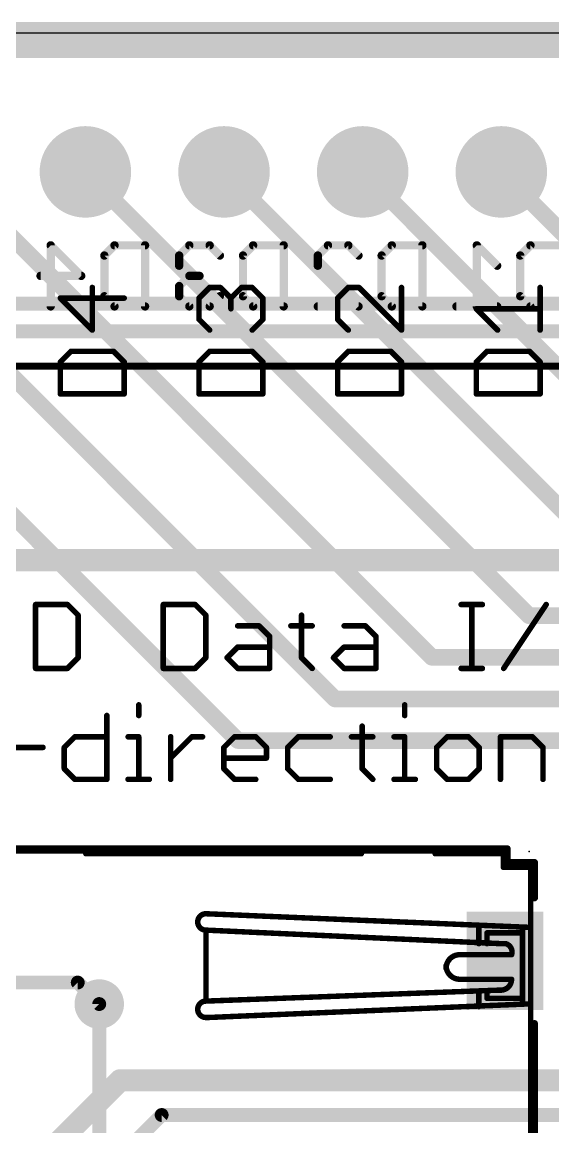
# Model space of a CAD drawing. Extents: x -31.2 to 31.2, y -41.1 to 40.8.
# Drawn here: x -17.67 to -7.94, y 20.61 to 40.84 of the extents above; entities that cross this region are included whole.
import ezdxf

# ---------------------------------------------------------------- set-up
doc = ezdxf.new("R2010")
doc.units = 0
for name, color, linetype in [('1', 12, 'CONTINUOUS'), ('16', 132, 'CONTINUOUS'), ('17', 110, 'CONTINUOUS'), ('18', 110, 'CONTINUOUS'), ('20', 53, 'CONTINUOUS'), ('21', 40, 'CONTINUOUS'), ('22', 6, 'CONTINUOUS'), ('23', 40, 'CONTINUOUS'), ('51', 253, 'CONTINUOUS')]:
    doc.layers.add(name, color=color, linetype=linetype)

# ---------------------------------------------------------------- blocks, each defined once
blk = doc.blocks.new('RECT')
blk.add_solid([(-0.5, -0.5), (0.5, -0.5), (-0.5, 0.5), (0.5, 0.5)])
blk = doc.blocks.new('ROUNDP')
at = {"const_width": 0.5}
blk.add_lwpolyline([(0, -0.25, 1), (0, 0.25, 1), (0, -0.25)], format="xyb", dxfattribs=at)
blk = doc.blocks.new('ROUNDV')
at = {"const_width": 0.5}
blk.add_lwpolyline([(0, -0.25, 1), (0, 0.25, 1), (0, -0.25)], format="xyb", dxfattribs=at)

msp = doc.modelspace()

# ---------------------------------------------------------------- linework, layer by layer
at = {"layer": '1'}
for points, const_width in [([(25.4, 40.64), (-25.4, 40.64)], 0.4064), ([(-24.13, 38.1), (-13.716, 27.686)], 0.3048), ([(-21.59, 38.1), (-11.938, 28.448)], 0.3048), ([(-19.05, 38.1), (-10.16, 29.21)], 0.3048), ([(-16.51, 38.1), (-8.382, 29.972)], 0.3048), ([(-13.97, 38.1), (-6.604, 30.734)], 0.3048), ([(-11.43, 38.1), (-4.826, 31.496)], 0.3048), ([(-8.89, 38.1), (-3.048, 32.258)], 0.3048), ([(-8.382, 29.972), (-2.032, 29.972)], 0.3048), ([(-10.16, 29.21), (-3.81, 29.21)], 0.3048), ([(-11.938, 28.448), (-5.588, 28.448)], 0.3048), ([(-13.716, 27.686), (-6.604, 27.686)], 0.3048), ([(-16.65, 23.254), (-19.022, 23.254)], 0.254), ([(-16.256, 22.86), (-16.65, 23.254)], 0.254), ([(-15.875, 21.463), (-17.384, 19.954)], 0.4064), ([(6.604, 21.463), (-15.875, 21.463)], 0.4064), ([(-17.087, 18.854), (-15.113, 20.828)], 0.254), ([(-15.113, 20.828), (6.223, 20.828)], 0.254)]:
    msp.add_lwpolyline(points, dxfattribs=dict(at, const_width=const_width))
for points, const_width in [([(-16.4561, 38.1539, 1), (-16.5639, 38.0461)], 0.1524), ([(-13.9161, 38.1539, 1), (-14.0239, 38.0461)], 0.1524), ([(-11.3761, 38.1539, 1), (-11.4839, 38.0461)], 0.1524), ([(-8.8361, 38.1539, 1), (-8.9439, 38.0461)], 0.1524), ([(-8.382, 30.0482, 1), (-8.382, 29.8958)], 0.1524), ([(-8.4359, 29.9181, 1), (-8.3281, 30.0259)], 0.1524), ([(-10.16, 29.2862, 1), (-10.16, 29.1338)], 0.1524), ([(-10.2139, 29.1561, 1), (-10.1061, 29.2639)], 0.1524), ([(-11.938, 28.5242, 1), (-11.938, 28.3718)], 0.1524), ([(-11.9919, 28.3941, 1), (-11.8841, 28.5019)], 0.1524), ([(-13.716, 27.7622, 1), (-13.716, 27.6098)], 0.1524), ([(-13.7699, 27.6321, 1), (-13.6621, 27.7399)], 0.1524), ([(-16.6051, 23.2989, 1), (-16.6949, 23.2091)], 0.127), ([(-16.65, 23.1905, 1), (-16.65, 23.3175)], 0.127), ([(-16.3009, 22.8151, 1), (-16.2111, 22.9049)], 0.127), ([(-15.875, 21.5646, 1), (-15.875, 21.3614)], 0.2032), ([(-15.8032, 21.3912, 1), (-15.9468, 21.5348)], 0.2032), ([(-15.113, 20.8915, 1), (-15.113, 20.7645)], 0.127), ([(-15.0681, 20.7831, 1), (-15.1579, 20.8729)], 0.127)]:
    msp.add_lwpolyline(points, format="xyb", dxfattribs=dict(at, const_width=const_width))
at = {"layer": '16'}
for points, const_width in [([(25.4, 40.386), (-25.4, 40.386)], 0.4064), ([(-3.683, 35.687), (-19.177, 35.687)], 0.254), ([(-0.381, 35.179), (-18.923, 35.179)], 0.254), ([(-16.256, 10.16), (-16.256, 22.86)], 0.254)]:
    msp.add_lwpolyline(points, dxfattribs=dict(at, const_width=const_width))
at = {"layer": '16', "const_width": 0.127}
msp.add_lwpolyline([(-16.1925, 22.86, 1), (-16.3195, 22.86)], format="xyb", dxfattribs=at)
at = {"layer": '20'}
msp.add_line((28.702, 40.64), (-28.702, 40.64), dxfattribs=at)
at = {"layer": '21'}
for points, const_width in [([(-16.3835, 35.2034), (-16.3835, 35.983)], 0.1016), ([(-14.4282, 35.7881), (-14.2333, 35.983)], 0.1016), ([(-14.2333, 35.983), (-14.0384, 35.983)], 0.1016), ([(-14.0384, 35.983), (-13.8435, 35.7881)], 0.1016), ([(-13.8435, 35.7881), (-13.6486, 35.983)], 0.1016), ([(-13.6486, 35.983), (-13.4537, 35.983)], 0.1016), ([(-13.4537, 35.983), (-13.2588, 35.7881)], 0.1016), ([(-11.6933, 35.983), (-11.8882, 35.7881)], 0.1016), ([(-11.4984, 35.983), (-11.6933, 35.983)], 0.1016), ([(-10.7188, 35.2034), (-11.4984, 35.983)], 0.1016), ([(-10.7188, 35.983), (-10.7188, 35.2034)], 0.1016), ([(-8.1788, 35.2034), (-8.1788, 35.983)], 0.1016), ([(-15.7988, 35.7881), (-16.9682, 35.7881)], 0.1016), ([(-16.9682, 35.7881), (-16.3835, 35.2034)], 0.1016), ([(-14.4282, 35.3983), (-14.4282, 35.7881)], 0.1016), ([(-13.8435, 35.7881), (-13.8435, 35.5932)], 0.1016), ([(-13.2588, 35.7881), (-13.2588, 35.3983)], 0.1016), ([(-11.8882, 35.7881), (-11.8882, 35.3983)], 0.1016), ([(-8.9584, 35.2034), (-9.3482, 35.5932)], 0.1016), ([(-9.3482, 35.5932), (-8.1788, 35.5932)], 0.1016), ([(-14.2333, 35.2034), (-14.4282, 35.3983)], 0.1016), ([(-13.2588, 35.3983), (-13.4537, 35.2034)], 0.1016), ([(-11.8882, 35.3983), (-11.6933, 35.2034)], 0.1016), ([(-16.7733, 34.8136), (-16.9682, 34.6187)], 0.1016), ([(-15.9937, 34.8136), (-16.7733, 34.8136)], 0.1016), ([(-15.7988, 34.6187), (-15.9937, 34.8136)], 0.1016), ([(-14.2333, 34.8136), (-14.4282, 34.6187)], 0.1016), ([(-13.4537, 34.8136), (-14.2333, 34.8136)], 0.1016), ([(-13.2588, 34.6187), (-13.4537, 34.8136)], 0.1016), ([(-11.6933, 34.8136), (-11.8882, 34.6187)], 0.1016), ([(-10.9137, 34.8136), (-11.6933, 34.8136)], 0.1016), ([(-10.7188, 34.6187), (-10.9137, 34.8136)], 0.1016), ([(-9.1533, 34.8136), (-9.3482, 34.6187)], 0.1016), ([(-8.3737, 34.8136), (-9.1533, 34.8136)], 0.1016), ([(-8.1788, 34.6187), (-8.3737, 34.8136)], 0.1016), ([(-16.9682, 34.6187), (-16.9682, 34.034)], 0.1016), ([(-15.7988, 34.034), (-15.7988, 34.6187)], 0.1016), ([(-14.4282, 34.6187), (-14.4282, 34.034)], 0.1016), ([(-13.2588, 34.034), (-13.2588, 34.6187)], 0.1016), ([(-11.8882, 34.6187), (-11.8882, 34.034)], 0.1016), ([(-10.7188, 34.034), (-10.7188, 34.6187)], 0.1016), ([(-9.3482, 34.6187), (-9.3482, 34.034)], 0.1016), ([(-8.1788, 34.034), (-8.1788, 34.6187)], 0.1016), ([(-16.9682, 34.034), (-15.7988, 34.034)], 0.1016), ([(-14.4282, 34.034), (-13.2588, 34.034)], 0.1016), ([(-11.8882, 34.034), (-10.7188, 34.034)], 0.1016), ([(-9.3482, 34.034), (-8.1788, 34.034)], 0.1016), ([(-24.13, 30.988), (-6.096, 30.988)], 0.4064), ([(-17.4224, 30.1762), (-17.4224, 29.0068)], 0.1016), ([(-16.8377, 30.1762), (-17.4224, 30.1762)], 0.1016), ([(-16.6428, 29.9813), (-16.8377, 30.1762)], 0.1016), ([(-15.0836, 30.1762), (-15.0836, 29.0068)], 0.1016), ([(-14.4989, 30.1762), (-15.0836, 30.1762)], 0.1016), ([(-14.304, 29.9813), (-14.4989, 30.1762)], 0.1016), ([(-9.6264, 30.1762), (-9.2366, 30.1762)], 0.1016), ([(-9.4315, 29.0068), (-9.4315, 30.1762)], 0.1016), ([(-8.8468, 29.0068), (-8.0672, 30.1762)], 0.1016), ([(-16.6428, 29.2017), (-16.6428, 29.9813)], 0.1016), ([(-14.304, 29.2017), (-14.304, 29.9813)], 0.1016), ([(-12.5499, 29.9813), (-12.5499, 29.2017)], 0.1016), ([(-13.7193, 29.7864), (-13.3295, 29.7864)], 0.1016), ([(-13.3295, 29.7864), (-13.1346, 29.5915)], 0.1016), ([(-12.7448, 29.7864), (-12.355, 29.7864)], 0.1016), ([(-11.7703, 29.7864), (-11.3805, 29.7864)], 0.1016), ([(-11.3805, 29.7864), (-11.1856, 29.5915)], 0.1016), ([(-13.1346, 29.5915), (-13.1346, 29.0068)], 0.1016), ([(-11.1856, 29.5915), (-11.1856, 29.0068)], 0.1016), ([(-13.9142, 29.2017), (-13.7193, 29.3966)], 0.1016), ([(-13.7193, 29.3966), (-13.1346, 29.3966)], 0.1016), ([(-11.9652, 29.2017), (-11.7703, 29.3966)], 0.1016), ([(-11.7703, 29.3966), (-11.1856, 29.3966)], 0.1016), ([(-16.8377, 29.0068), (-16.6428, 29.2017)], 0.1016), ([(-14.4989, 29.0068), (-14.304, 29.2017)], 0.1016), ([(-13.7193, 29.0068), (-13.9142, 29.2017)], 0.1016), ([(-12.5499, 29.2017), (-12.355, 29.0068)], 0.1016), ([(-11.7703, 29.0068), (-11.9652, 29.2017)], 0.1016), ([(-17.4224, 29.0068), (-16.8377, 29.0068)], 0.1016), ([(-15.0836, 29.0068), (-14.4989, 29.0068)], 0.1016), ([(-13.1346, 29.0068), (-13.7193, 29.0068)], 0.1016), ([(-11.1856, 29.0068), (-11.7703, 29.0068)], 0.1016), ([(-9.6264, 29.0068), (-9.2366, 29.0068)], 0.1016), ([(-15.5325, 28.3391), (-15.5325, 28.1442)], 0.1016), ([(-10.66, 28.3391), (-10.66, 28.1442)], 0.1016), ([(-16.1172, 28.1442), (-16.1172, 26.9748)], 0.1016), ([(-11.4396, 27.9493), (-11.4396, 27.1697)], 0.1016), ([(-16.8968, 27.5595), (-16.7019, 27.7544)], 0.1016), ([(-16.7019, 27.7544), (-16.1172, 27.7544)], 0.1016), ([(-15.7274, 27.7544), (-15.5325, 27.7544)], 0.1016), ([(-15.5325, 27.7544), (-15.5325, 26.9748)], 0.1016), ([(-14.9478, 26.9748), (-14.9478, 27.7544)], 0.1016), ([(-14.9478, 27.3646), (-14.558, 27.7544)], 0.1016), ([(-14.558, 27.7544), (-14.3631, 27.7544)], 0.1016), ([(-13.9733, 27.5595), (-13.7784, 27.7544)], 0.1016), ([(-13.7784, 27.7544), (-13.3886, 27.7544)], 0.1016), ([(-13.3886, 27.7544), (-13.1937, 27.5595)], 0.1016), ([(-12.609, 27.7544), (-12.8039, 27.5595)], 0.1016), ([(-12.0243, 27.7544), (-12.609, 27.7544)], 0.1016), ([(-11.6345, 27.7544), (-11.2447, 27.7544)], 0.1016), ([(-10.8549, 27.7544), (-10.66, 27.7544)], 0.1016), ([(-10.66, 27.7544), (-10.66, 26.9748)], 0.1016), ([(-9.8804, 27.7544), (-10.0753, 27.5595)], 0.1016), ([(-9.4906, 27.7544), (-9.8804, 27.7544)], 0.1016), ([(-9.2957, 27.5595), (-9.4906, 27.7544)], 0.1016), ([(-8.9059, 26.9748), (-8.9059, 27.7544)], 0.1016), ([(-8.9059, 27.7544), (-8.3212, 27.7544)], 0.1016), ([(-8.3212, 27.7544), (-8.1263, 27.5595)], 0.1016), ([(-18.0662, 27.5595), (-17.2866, 27.5595)], 0.1016), ([(-16.8968, 27.1697), (-16.8968, 27.5595)], 0.1016), ([(-13.9733, 27.1697), (-13.9733, 27.5595)], 0.1016), ([(-13.1937, 27.5595), (-13.1937, 27.3646)], 0.1016), ([(-12.8039, 27.5595), (-12.8039, 27.1697)], 0.1016), ([(-10.0753, 27.5595), (-10.0753, 27.1697)], 0.1016), ([(-9.2957, 27.1697), (-9.2957, 27.5595)], 0.1016), ([(-8.1263, 27.5595), (-8.1263, 26.9748)], 0.1016), ([(-13.1937, 27.3646), (-13.9733, 27.3646)], 0.1016), ([(-16.7019, 26.9748), (-16.8968, 27.1697)], 0.1016), ([(-13.7784, 26.9748), (-13.9733, 27.1697)], 0.1016), ([(-12.8039, 27.1697), (-12.609, 26.9748)], 0.1016), ([(-11.4396, 27.1697), (-11.2447, 26.9748)], 0.1016), ([(-10.0753, 27.1697), (-9.8804, 26.9748)], 0.1016), ([(-9.4906, 26.9748), (-9.2957, 27.1697)], 0.1016), ([(-16.1172, 26.9748), (-16.7019, 26.9748)], 0.1016), ([(-15.7274, 26.9748), (-15.3376, 26.9748)], 0.1016), ([(-13.3886, 26.9748), (-13.7784, 26.9748)], 0.1016), ([(-12.609, 26.9748), (-12.0243, 26.9748)], 0.1016), ([(-10.8549, 26.9748), (-10.4651, 26.9748)], 0.1016), ([(-9.8804, 26.9748), (-9.4906, 26.9748)], 0.1016), ([(-8.782, 25.704), (-20.732, 25.704)], 0.127), ([(-8.782, 25.454), (-8.782, 25.704)], 0.127), ([(-8.282, 25.454), (-8.782, 25.454)], 0.127), ([(-8.282, 24.804), (-8.282, 25.454)], 0.127), ([(-8.282, 22.504), (-8.282, 18.804)], 0.127)]:
    msp.add_lwpolyline(points, dxfattribs=dict(at, const_width=const_width))
for points, const_width in [([(-16.3581, 35.983, 1), (-16.4089, 35.983)], 0.0508), ([(-14.2333, 36.0084, 1), (-14.2333, 35.9576)], 0.0508), ([(-14.2153, 35.965, 1), (-14.2513, 36.001)], 0.0508), ([(-14.0204, 36.001, 1), (-14.0564, 35.965)], 0.0508), ([(-14.0384, 35.9576, 1), (-14.0384, 36.0084)], 0.0508), ([(-13.6486, 36.0084, 1), (-13.6486, 35.9576)], 0.0508), ([(-13.6306, 35.965, 1), (-13.6666, 36.001)], 0.0508), ([(-13.4357, 36.001, 1), (-13.4717, 35.965)], 0.0508), ([(-13.4537, 35.9576, 1), (-13.4537, 36.0084)], 0.0508), ([(-11.6933, 36.0084, 1), (-11.6933, 35.9576)], 0.0508), ([(-11.6753, 35.965, 1), (-11.7113, 36.001)], 0.0508), ([(-11.4804, 36.001, 1), (-11.5164, 35.965)], 0.0508), ([(-11.4984, 35.9576, 1), (-11.4984, 36.0084)], 0.0508), ([(-10.6934, 35.983, 1), (-10.7442, 35.983)], 0.0508), ([(-8.1534, 35.983, 1), (-8.2042, 35.983)], 0.0508), ([(-16.9502, 35.8061, 1), (-16.9862, 35.7701)], 0.0508), ([(-16.9682, 35.8135, 1), (-16.9682, 35.7627)], 0.0508), ([(-15.7988, 35.7627, 1), (-15.7988, 35.8135)], 0.0508), ([(-14.4462, 35.8061, 1), (-14.4102, 35.7701)], 0.0508), ([(-14.4028, 35.7881, 1), (-14.4536, 35.7881)], 0.0508), ([(-13.8615, 35.8061, 1), (-13.8255, 35.7701)], 0.0508), ([(-13.8181, 35.7881, 1), (-13.8689, 35.7881)], 0.0508), ([(-13.8615, 35.7701, 1), (-13.8255, 35.8061)], 0.0508), ([(-13.2334, 35.7881, 1), (-13.2842, 35.7881)], 0.0508), ([(-13.2768, 35.7701, 1), (-13.2408, 35.8061)], 0.0508), ([(-11.9062, 35.8061, 1), (-11.8702, 35.7701)], 0.0508), ([(-11.8628, 35.7881, 1), (-11.9136, 35.7881)], 0.0508), ([(-13.8689, 35.5932, 1), (-13.8181, 35.5932)], 0.0508), ([(-9.3302, 35.6112, 1), (-9.3662, 35.5752)], 0.0508), ([(-9.3482, 35.6186, 1), (-9.3482, 35.5678)], 0.0508), ([(-8.1788, 35.5678, 1), (-8.1788, 35.6186)], 0.0508), ([(-14.4102, 35.4163, 1), (-14.4462, 35.3803)], 0.0508), ([(-14.4536, 35.3983, 1), (-14.4028, 35.3983)], 0.0508), ([(-13.2842, 35.3983, 1), (-13.2334, 35.3983)], 0.0508), ([(-13.2408, 35.3803, 1), (-13.2768, 35.4163)], 0.0508), ([(-11.8702, 35.4163, 1), (-11.9062, 35.3803)], 0.0508), ([(-11.9136, 35.3983, 1), (-11.8628, 35.3983)], 0.0508), ([(-16.4089, 35.2034, 1), (-16.3581, 35.2034)], 0.0508), ([(-16.4015, 35.1854, 1), (-16.3655, 35.2214)], 0.0508), ([(-14.2513, 35.1854, 1), (-14.2153, 35.2214)], 0.0508), ([(-13.4717, 35.2214, 1), (-13.4357, 35.1854)], 0.0508), ([(-11.7113, 35.1854, 1), (-11.6753, 35.2214)], 0.0508), ([(-10.7442, 35.2034, 1), (-10.6934, 35.2034)], 0.0508), ([(-10.7368, 35.1854, 1), (-10.7008, 35.2214)], 0.0508), ([(-8.9764, 35.1854, 1), (-8.9404, 35.2214)], 0.0508), ([(-8.2042, 35.2034, 1), (-8.1534, 35.2034)], 0.0508), ([(-16.7733, 34.839, 1), (-16.7733, 34.7882)], 0.0508), ([(-16.7553, 34.7956, 1), (-16.7913, 34.8316)], 0.0508), ([(-15.9757, 34.8316, 1), (-16.0117, 34.7956)], 0.0508), ([(-15.9937, 34.7882, 1), (-15.9937, 34.839)], 0.0508), ([(-14.2333, 34.839, 1), (-14.2333, 34.7882)], 0.0508), ([(-14.2153, 34.7956, 1), (-14.2513, 34.8316)], 0.0508), ([(-13.4357, 34.8316, 1), (-13.4717, 34.7956)], 0.0508), ([(-13.4537, 34.7882, 1), (-13.4537, 34.839)], 0.0508), ([(-11.6933, 34.839, 1), (-11.6933, 34.7882)], 0.0508), ([(-11.6753, 34.7956, 1), (-11.7113, 34.8316)], 0.0508), ([(-10.8957, 34.8316, 1), (-10.9317, 34.7956)], 0.0508), ([(-10.9137, 34.7882, 1), (-10.9137, 34.839)], 0.0508), ([(-9.1533, 34.839, 1), (-9.1533, 34.7882)], 0.0508), ([(-9.1353, 34.7956, 1), (-9.1713, 34.8316)], 0.0508), ([(-8.3557, 34.8316, 1), (-8.3917, 34.7956)], 0.0508), ([(-8.3737, 34.7882, 1), (-8.3737, 34.839)], 0.0508), ([(-16.9862, 34.6367, 1), (-16.9502, 34.6007)], 0.0508), ([(-16.9428, 34.6187, 1), (-16.9936, 34.6187)], 0.0508), ([(-15.7734, 34.6187, 1), (-15.8242, 34.6187)], 0.0508), ([(-15.8168, 34.6007, 1), (-15.7808, 34.6367)], 0.0508), ([(-14.4462, 34.6367, 1), (-14.4102, 34.6007)], 0.0508), ([(-14.4028, 34.6187, 1), (-14.4536, 34.6187)], 0.0508), ([(-13.2334, 34.6187, 1), (-13.2842, 34.6187)], 0.0508), ([(-13.2768, 34.6007, 1), (-13.2408, 34.6367)], 0.0508), ([(-11.9062, 34.6367, 1), (-11.8702, 34.6007)], 0.0508), ([(-11.8628, 34.6187, 1), (-11.9136, 34.6187)], 0.0508), ([(-10.6934, 34.6187, 1), (-10.7442, 34.6187)], 0.0508), ([(-10.7368, 34.6007, 1), (-10.7008, 34.6367)], 0.0508), ([(-9.3662, 34.6367, 1), (-9.3302, 34.6007)], 0.0508), ([(-9.3228, 34.6187, 1), (-9.3736, 34.6187)], 0.0508), ([(-8.1534, 34.6187, 1), (-8.2042, 34.6187)], 0.0508), ([(-8.1968, 34.6007, 1), (-8.1608, 34.6367)], 0.0508), ([(-16.9682, 34.0594, 1), (-16.9682, 34.0086)], 0.0508), ([(-16.9936, 34.034, 1), (-16.9428, 34.034)], 0.0508), ([(-15.8242, 34.034, 1), (-15.7734, 34.034)], 0.0508), ([(-15.7988, 34.0086, 1), (-15.7988, 34.0594)], 0.0508), ([(-14.4282, 34.0594, 1), (-14.4282, 34.0086)], 0.0508), ([(-14.4536, 34.034, 1), (-14.4028, 34.034)], 0.0508), ([(-13.2842, 34.034, 1), (-13.2334, 34.034)], 0.0508), ([(-13.2588, 34.0086, 1), (-13.2588, 34.0594)], 0.0508), ([(-11.8882, 34.0594, 1), (-11.8882, 34.0086)], 0.0508), ([(-11.9136, 34.034, 1), (-11.8628, 34.034)], 0.0508), ([(-10.7442, 34.034, 1), (-10.6934, 34.034)], 0.0508), ([(-10.7188, 34.0086, 1), (-10.7188, 34.0594)], 0.0508), ([(-9.3482, 34.0594, 1), (-9.3482, 34.0086)], 0.0508), ([(-9.3736, 34.034, 1), (-9.3228, 34.034)], 0.0508), ([(-8.2042, 34.034, 1), (-8.1534, 34.034)], 0.0508), ([(-8.1788, 34.0086, 1), (-8.1788, 34.0594)], 0.0508), ([(-17.397, 30.1762, 1), (-17.4478, 30.1762)], 0.0508), ([(-17.4224, 30.2016, 1), (-17.4224, 30.1508)], 0.0508), ([(-16.8197, 30.1942, 1), (-16.8557, 30.1582)], 0.0508), ([(-16.8377, 30.1508, 1), (-16.8377, 30.2016)], 0.0508), ([(-15.0582, 30.1762, 1), (-15.109, 30.1762)], 0.0508), ([(-15.0836, 30.2016, 1), (-15.0836, 30.1508)], 0.0508), ([(-14.481, 30.1942, 1), (-14.5169, 30.1582)], 0.0508), ([(-14.4989, 30.1508, 1), (-14.4989, 30.2016)], 0.0508), ([(-9.6264, 30.2016, 1), (-9.6264, 30.1508)], 0.0508), ([(-9.4061, 30.1762, 1), (-9.4569, 30.1762)], 0.0508), ([(-9.2366, 30.1508, 1), (-9.2366, 30.2016)], 0.0508), ([(-8.0461, 30.1621, 1), (-8.0884, 30.1903)], 0.0508), ([(-16.6174, 29.9813, 1), (-16.6682, 29.9813)], 0.0508), ([(-16.6608, 29.9633, 1), (-16.6248, 29.9993)], 0.0508), ([(-14.2786, 29.9813, 1), (-14.3294, 29.9813)], 0.0508), ([(-14.322, 29.9633, 1), (-14.2861, 29.9993)], 0.0508), ([(-12.5245, 29.9813, 1), (-12.5753, 29.9813)], 0.0508), ([(-13.7193, 29.8118, 1), (-13.7193, 29.761)], 0.0508), ([(-13.3116, 29.8044, 1), (-13.3475, 29.7684)], 0.0508), ([(-13.3295, 29.761, 1), (-13.3295, 29.8118)], 0.0508), ([(-12.7448, 29.8118, 1), (-12.7448, 29.761)], 0.0508), ([(-12.355, 29.761, 1), (-12.355, 29.8118)], 0.0508), ([(-11.7703, 29.8118, 1), (-11.7703, 29.761)], 0.0508), ([(-11.3626, 29.8044, 1), (-11.3985, 29.7684)], 0.0508), ([(-11.3805, 29.761, 1), (-11.3805, 29.8118)], 0.0508), ([(-13.1092, 29.5915, 1), (-13.16, 29.5915)], 0.0508), ([(-13.1526, 29.5735, 1), (-13.1167, 29.6095)], 0.0508), ([(-11.1602, 29.5915, 1), (-11.211, 29.5915)], 0.0508), ([(-11.2036, 29.5735, 1), (-11.1677, 29.6095)], 0.0508), ([(-13.7193, 29.422, 1), (-13.7193, 29.3712)], 0.0508), ([(-13.7014, 29.3786, 1), (-13.7373, 29.4146)], 0.0508), ([(-13.1346, 29.3712, 1), (-13.1346, 29.422)], 0.0508), ([(-11.7703, 29.422, 1), (-11.7703, 29.3712)], 0.0508), ([(-11.7524, 29.3786, 1), (-11.7883, 29.4146)], 0.0508), ([(-11.1856, 29.3712, 1), (-11.1856, 29.422)], 0.0508), ([(-16.6682, 29.2017, 1), (-16.6174, 29.2017)], 0.0508), ([(-16.6248, 29.1837, 1), (-16.6608, 29.2197)], 0.0508), ([(-14.3294, 29.2017, 1), (-14.2786, 29.2017)], 0.0508), ([(-14.2861, 29.1837, 1), (-14.322, 29.2197)], 0.0508), ([(-13.8963, 29.2197, 1), (-13.9322, 29.1837)], 0.0508), ([(-13.9322, 29.2197, 1), (-13.8963, 29.1837)], 0.0508), ([(-12.532, 29.2197, 1), (-12.5679, 29.1837)], 0.0508), ([(-12.5753, 29.2017, 1), (-12.5245, 29.2017)], 0.0508), ([(-11.9473, 29.2197, 1), (-11.9832, 29.1837)], 0.0508), ([(-11.9832, 29.2197, 1), (-11.9473, 29.1837)], 0.0508), ([(-17.4224, 29.0322, 1), (-17.4224, 28.9814)], 0.0508), ([(-17.4478, 29.0068, 1), (-17.397, 29.0068)], 0.0508), ([(-16.8557, 29.0248, 1), (-16.8197, 28.9888)], 0.0508), ([(-16.8377, 28.9814, 1), (-16.8377, 29.0322)], 0.0508), ([(-15.0836, 29.0322, 1), (-15.0836, 28.9814)], 0.0508), ([(-15.109, 29.0068, 1), (-15.0582, 29.0068)], 0.0508), ([(-14.5169, 29.0248, 1), (-14.481, 28.9888)], 0.0508), ([(-14.4989, 28.9814, 1), (-14.4989, 29.0322)], 0.0508), ([(-13.7193, 29.0322, 1), (-13.7193, 28.9814)], 0.0508), ([(-13.7373, 28.9888, 1), (-13.7014, 29.0248)], 0.0508), ([(-13.16, 29.0068, 1), (-13.1092, 29.0068)], 0.0508), ([(-13.1346, 28.9814, 1), (-13.1346, 29.0322)], 0.0508), ([(-12.373, 28.9888, 1), (-12.3371, 29.0248)], 0.0508), ([(-11.7703, 29.0322, 1), (-11.7703, 28.9814)], 0.0508), ([(-11.7883, 28.9888, 1), (-11.7524, 29.0248)], 0.0508), ([(-11.211, 29.0068, 1), (-11.1602, 29.0068)], 0.0508), ([(-11.1856, 28.9814, 1), (-11.1856, 29.0322)], 0.0508), ([(-9.6264, 29.0322, 1), (-9.6264, 28.9814)], 0.0508), ([(-9.4569, 29.0068, 1), (-9.4061, 29.0068)], 0.0508), ([(-9.2366, 28.9814, 1), (-9.2366, 29.0322)], 0.0508), ([(-8.868, 29.0209, 1), (-8.8257, 28.9927)], 0.0508), ([(-15.5071, 28.3391, 1), (-15.5579, 28.3391)], 0.0508), ([(-10.6346, 28.3391, 1), (-10.6854, 28.3391)], 0.0508), ([(-16.0918, 28.1442, 1), (-16.1426, 28.1442)], 0.0508), ([(-15.5579, 28.1442, 1), (-15.5071, 28.1442)], 0.0508), ([(-10.6854, 28.1442, 1), (-10.6346, 28.1442)], 0.0508), ([(-11.4142, 27.9493, 1), (-11.465, 27.9493)], 0.0508), ([(-16.7019, 27.7798, 1), (-16.7019, 27.729)], 0.0508), ([(-16.684, 27.7364, 1), (-16.7199, 27.7724)], 0.0508), ([(-16.1172, 27.729, 1), (-16.1172, 27.7798)], 0.0508), ([(-15.7274, 27.7798, 1), (-15.7274, 27.729)], 0.0508), ([(-15.5071, 27.7544, 1), (-15.5579, 27.7544)], 0.0508), ([(-15.5325, 27.729, 1), (-15.5325, 27.7798)], 0.0508), ([(-14.9224, 27.7544, 1), (-14.9732, 27.7544)], 0.0508), ([(-14.558, 27.7798, 1), (-14.558, 27.729)], 0.0508), ([(-14.5401, 27.7364, 1), (-14.576, 27.7724)], 0.0508), ([(-14.3631, 27.729, 1), (-14.3631, 27.7798)], 0.0508), ([(-13.7784, 27.7798, 1), (-13.7784, 27.729)], 0.0508), ([(-13.7605, 27.7364, 1), (-13.7964, 27.7724)], 0.0508), ([(-13.3707, 27.7724, 1), (-13.4066, 27.7364)], 0.0508), ([(-13.3886, 27.729, 1), (-13.3886, 27.7798)], 0.0508), ([(-12.609, 27.7798, 1), (-12.609, 27.729)], 0.0508), ([(-12.5911, 27.7364, 1), (-12.627, 27.7724)], 0.0508), ([(-12.0243, 27.729, 1), (-12.0243, 27.7798)], 0.0508), ([(-11.6345, 27.7798, 1), (-11.6345, 27.729)], 0.0508), ([(-11.2447, 27.729, 1), (-11.2447, 27.7798)], 0.0508), ([(-10.8549, 27.7798, 1), (-10.8549, 27.729)], 0.0508), ([(-10.6346, 27.7544, 1), (-10.6854, 27.7544)], 0.0508), ([(-10.66, 27.729, 1), (-10.66, 27.7798)], 0.0508), ([(-9.8804, 27.7798, 1), (-9.8804, 27.729)], 0.0508), ([(-9.8625, 27.7364, 1), (-9.8984, 27.7724)], 0.0508), ([(-9.4727, 27.7724, 1), (-9.5086, 27.7364)], 0.0508), ([(-9.4906, 27.729, 1), (-9.4906, 27.7798)], 0.0508), ([(-8.8805, 27.7544, 1), (-8.9313, 27.7544)], 0.0508), ([(-8.9059, 27.7798, 1), (-8.9059, 27.729)], 0.0508), ([(-8.3033, 27.7724, 1), (-8.3392, 27.7364)], 0.0508), ([(-8.3212, 27.729, 1), (-8.3212, 27.7798)], 0.0508), ([(-17.2866, 27.5341, 1), (-17.2866, 27.5849)], 0.0508), ([(-16.9148, 27.5775, 1), (-16.8788, 27.5415)], 0.0508), ([(-16.8714, 27.5595, 1), (-16.9222, 27.5595)], 0.0508), ([(-13.9913, 27.5775, 1), (-13.9554, 27.5415)], 0.0508), ([(-13.9479, 27.5595, 1), (-13.9987, 27.5595)], 0.0508), ([(-13.1683, 27.5595, 1), (-13.2191, 27.5595)], 0.0508), ([(-13.2117, 27.5415, 1), (-13.1758, 27.5775)], 0.0508), ([(-12.8219, 27.5775, 1), (-12.786, 27.5415)], 0.0508), ([(-12.7785, 27.5595, 1), (-12.8293, 27.5595)], 0.0508), ([(-10.0933, 27.5775, 1), (-10.0574, 27.5415)], 0.0508), ([(-10.0499, 27.5595, 1), (-10.1007, 27.5595)], 0.0508), ([(-9.2703, 27.5595, 1), (-9.3211, 27.5595)], 0.0508), ([(-9.3137, 27.5415, 1), (-9.2778, 27.5775)], 0.0508), ([(-8.1009, 27.5595, 1), (-8.1517, 27.5595)], 0.0508), ([(-8.1443, 27.5415, 1), (-8.1084, 27.5775)], 0.0508), ([(-14.9658, 27.3826, 1), (-14.9299, 27.3466)], 0.0508), ([(-13.9733, 27.39, 1), (-13.9733, 27.3392)], 0.0508), ([(-13.2191, 27.3646, 1), (-13.1683, 27.3646)], 0.0508), ([(-13.1937, 27.3392, 1), (-13.1937, 27.39)], 0.0508), ([(-16.8788, 27.1877, 1), (-16.9148, 27.1517)], 0.0508), ([(-16.9222, 27.1697, 1), (-16.8714, 27.1697)], 0.0508), ([(-13.9554, 27.1877, 1), (-13.9913, 27.1517)], 0.0508), ([(-13.9987, 27.1697, 1), (-13.9479, 27.1697)], 0.0508), ([(-12.786, 27.1877, 1), (-12.8219, 27.1517)], 0.0508), ([(-12.8293, 27.1697, 1), (-12.7785, 27.1697)], 0.0508), ([(-11.4217, 27.1877, 1), (-11.4576, 27.1517)], 0.0508), ([(-11.465, 27.1697, 1), (-11.4142, 27.1697)], 0.0508), ([(-10.0574, 27.1877, 1), (-10.0933, 27.1517)], 0.0508), ([(-10.1007, 27.1697, 1), (-10.0499, 27.1697)], 0.0508), ([(-9.3211, 27.1697, 1), (-9.2703, 27.1697)], 0.0508), ([(-9.2778, 27.1517, 1), (-9.3137, 27.1877)], 0.0508), ([(-16.7019, 27.0002, 1), (-16.7019, 26.9494)], 0.0508), ([(-16.7199, 26.9568, 1), (-16.684, 26.9928)], 0.0508), ([(-16.1426, 26.9748, 1), (-16.0918, 26.9748)], 0.0508), ([(-16.1172, 26.9494, 1), (-16.1172, 27.0002)], 0.0508), ([(-15.7274, 27.0002, 1), (-15.7274, 26.9494)], 0.0508), ([(-15.5579, 26.9748, 1), (-15.5071, 26.9748)], 0.0508), ([(-15.3376, 26.9494, 1), (-15.3376, 27.0002)], 0.0508), ([(-14.9732, 26.9748, 1), (-14.9224, 26.9748)], 0.0508), ([(-13.7784, 27.0002, 1), (-13.7784, 26.9494)], 0.0508), ([(-13.7964, 26.9568, 1), (-13.7605, 26.9928)], 0.0508), ([(-13.3886, 26.9494, 1), (-13.3886, 27.0002)], 0.0508), ([(-12.609, 27.0002, 1), (-12.609, 26.9494)], 0.0508), ([(-12.627, 26.9568, 1), (-12.5911, 26.9928)], 0.0508), ([(-12.0243, 26.9494, 1), (-12.0243, 27.0002)], 0.0508), ([(-11.2627, 26.9568, 1), (-11.2268, 26.9928)], 0.0508), ([(-10.8549, 27.0002, 1), (-10.8549, 26.9494)], 0.0508), ([(-10.6854, 26.9748, 1), (-10.6346, 26.9748)], 0.0508), ([(-10.4651, 26.9494, 1), (-10.4651, 27.0002)], 0.0508), ([(-9.8804, 27.0002, 1), (-9.8804, 26.9494)], 0.0508), ([(-9.8984, 26.9568, 1), (-9.8625, 26.9928)], 0.0508), ([(-9.5086, 26.9928, 1), (-9.4727, 26.9568)], 0.0508), ([(-9.4906, 26.9494, 1), (-9.4906, 27.0002)], 0.0508), ([(-8.9313, 26.9748, 1), (-8.8805, 26.9748)], 0.0508), ([(-8.1517, 26.9748, 1), (-8.1009, 26.9748)], 0.0508), ([(-8.7502, 25.704, 1), (-8.8138, 25.704)], 0.0635), ([(-8.782, 25.6723, 1), (-8.782, 25.7357)], 0.0635), ([(-8.782, 25.4857, 1), (-8.782, 25.4223)], 0.0635), ([(-8.2502, 25.454, 1), (-8.3138, 25.454)], 0.0635), ([(-8.282, 25.4223, 1), (-8.282, 25.4857)], 0.0635), ([(-8.8138, 25.454, 1), (-8.7502, 25.454)], 0.0635), ([(-8.3138, 24.804, 1), (-8.2502, 24.804)], 0.0635), ([(-8.2502, 22.504, 1), (-8.3138, 22.504)], 0.0635)]:
    msp.add_lwpolyline(points, format="xyb", dxfattribs=dict(at, const_width=const_width))
at = {"layer": '22'}
for points, const_width in [([(-17.1455, 35.6362), (-17.1455, 36.7548)], 0.1524), ([(-17.1455, 36.7548), (-16.5862, 36.1955)], 0.1524), ([(-16.1625, 36.5683), (-15.9761, 36.7548)], 0.1524), ([(-15.9761, 36.7548), (-15.4168, 36.7548)], 0.1524), ([(-15.4168, 36.7548), (-15.4168, 35.6362)], 0.1524), ([(-14.6055, 36.7548), (-14.7919, 36.5683)], 0.1524), ([(-14.2326, 36.7548), (-14.6055, 36.7548)], 0.1524), ([(-14.0462, 36.5683), (-14.2326, 36.7548)], 0.1524), ([(-13.6225, 36.5683), (-13.4361, 36.7548)], 0.1524), ([(-13.4361, 36.7548), (-12.8768, 36.7548)], 0.1524), ([(-12.8768, 36.7548), (-12.8768, 35.6362)], 0.1524), ([(-12.2519, 36.5683), (-12.0655, 36.7548)], 0.1524), ([(-12.0655, 36.7548), (-11.6926, 36.7548)], 0.1524), ([(-11.6926, 36.7548), (-11.5062, 36.5683)], 0.1524), ([(-11.0825, 36.5683), (-10.8961, 36.7548)], 0.1524), ([(-10.8961, 36.7548), (-10.3368, 36.7548)], 0.1524), ([(-10.3368, 36.7548), (-10.3368, 35.6362)], 0.1524), ([(-8.9662, 36.3819), (-9.3391, 36.7548)], 0.1524), ([(-9.3391, 36.7548), (-9.3391, 35.6362)], 0.1524), ([(-8.5425, 36.5683), (-8.3561, 36.7548)], 0.1524), ([(-8.3561, 36.7548), (-7.7968, 36.7548)], 0.1524), ([(-16.1625, 35.8226), (-16.1625, 36.5683)], 0.1524), ([(-14.7919, 36.5683), (-14.7919, 36.3819)], 0.1524), ([(-13.6225, 35.8226), (-13.6225, 36.5683)], 0.1524), ([(-12.2519, 36.3819), (-12.2519, 36.5683)], 0.1524), ([(-11.0825, 35.8226), (-11.0825, 36.5683)], 0.1524), ([(-8.5425, 35.8226), (-8.5425, 36.5683)], 0.1524), ([(-14.7919, 36.3819), (-14.6055, 36.1955)], 0.1524), ([(-11.5062, 35.6362), (-12.2519, 36.3819)], 0.1524), ([(-16.5862, 36.1955), (-17.3319, 36.1955)], 0.1524), ([(-14.6055, 36.1955), (-14.7919, 36.0091)], 0.1524), ([(-14.6055, 36.1955), (-14.4191, 36.1955)], 0.1524), ([(-14.7919, 36.0091), (-14.7919, 35.8226)], 0.1524), ([(-15.9761, 35.6362), (-16.1625, 35.8226)], 0.1524), ([(-14.7919, 35.8226), (-14.6055, 35.6362)], 0.1524), ([(-14.2326, 35.6362), (-14.0462, 35.8226)], 0.1524), ([(-13.4361, 35.6362), (-13.6225, 35.8226)], 0.1524), ([(-10.8961, 35.6362), (-11.0825, 35.8226)], 0.1524), ([(-8.3561, 35.6362), (-8.5425, 35.8226)], 0.1524), ([(-15.4168, 35.6362), (-15.9761, 35.6362)], 0.1524), ([(-14.6055, 35.6362), (-14.2326, 35.6362)], 0.1524), ([(-12.8768, 35.6362), (-13.4361, 35.6362)], 0.1524), ([(-12.2519, 35.6362), (-11.5062, 35.6362)], 0.1524), ([(-10.3368, 35.6362), (-10.8961, 35.6362)], 0.1524), ([(-8.9662, 35.6362), (-9.7119, 35.6362)], 0.1524), ([(-7.7968, 35.6362), (-8.3561, 35.6362)], 0.1524), ([(25.1, 34.54), (-25.1, 34.54)], 0.127)]:
    msp.add_lwpolyline(points, dxfattribs=dict(at, const_width=const_width))
at = {"layer": '22', "const_width": 0.0762}
for points in [[(-17.1074, 36.7548, 1), (-17.1836, 36.7548)], [(-17.1185, 36.7817, 1), (-17.1724, 36.7278)], [(-15.9761, 36.7929, 1), (-15.9761, 36.7167)], [(-15.9491, 36.7278, 1), (-16.003, 36.7817)], [(-15.3787, 36.7548, 1), (-15.4549, 36.7548)], [(-15.4168, 36.7167, 1), (-15.4168, 36.7929)], [(-14.6055, 36.7929, 1), (-14.6055, 36.7167)], [(-14.5785, 36.7278, 1), (-14.6324, 36.7817)], [(-14.2057, 36.7817, 1), (-14.2596, 36.7278)], [(-14.2326, 36.7167, 1), (-14.2326, 36.7929)], [(-13.4361, 36.7929, 1), (-13.4361, 36.7167)], [(-13.4091, 36.7278, 1), (-13.463, 36.7817)], [(-12.8387, 36.7548, 1), (-12.9149, 36.7548)], [(-12.8768, 36.7167, 1), (-12.8768, 36.7929)], [(-12.0655, 36.7929, 1), (-12.0655, 36.7167)], [(-12.0385, 36.7278, 1), (-12.0924, 36.7817)], [(-11.6657, 36.7817, 1), (-11.7196, 36.7278)], [(-11.6926, 36.7167, 1), (-11.6926, 36.7929)], [(-10.8961, 36.7929, 1), (-10.8961, 36.7167)], [(-10.8691, 36.7278, 1), (-10.923, 36.7817)], [(-10.2987, 36.7548, 1), (-10.3749, 36.7548)], [(-10.3368, 36.7167, 1), (-10.3368, 36.7929)], [(-9.3121, 36.7817, 1), (-9.366, 36.7278)], [(-9.301, 36.7548, 1), (-9.3772, 36.7548)], [(-8.3561, 36.7929, 1), (-8.3561, 36.7167)], [(-8.3291, 36.7278, 1), (-8.383, 36.7817)], [(-16.1244, 36.5683, 1), (-16.2006, 36.5683)], [(-16.1894, 36.5953, 1), (-16.1356, 36.5414)], [(-14.7538, 36.5683, 1), (-14.83, 36.5683)], [(-14.8188, 36.5953, 1), (-14.765, 36.5414)], [(-14.0731, 36.5414, 1), (-14.0193, 36.5953)], [(-13.5844, 36.5683, 1), (-13.6606, 36.5683)], [(-13.6494, 36.5953, 1), (-13.5956, 36.5414)], [(-12.2138, 36.5683, 1), (-12.29, 36.5683)], [(-12.2788, 36.5953, 1), (-12.225, 36.5414)], [(-11.5331, 36.5414, 1), (-11.4793, 36.5953)], [(-11.0444, 36.5683, 1), (-11.1206, 36.5683)], [(-11.1094, 36.5953, 1), (-11.0556, 36.5414)], [(-8.5044, 36.5683, 1), (-8.5806, 36.5683)], [(-8.5694, 36.5953, 1), (-8.5156, 36.5414)], [(-14.83, 36.3819, 1), (-14.7538, 36.3819)], [(-14.765, 36.4088, 1), (-14.8188, 36.355)], [(-12.29, 36.3819, 1), (-12.2138, 36.3819)], [(-12.225, 36.4088, 1), (-12.2788, 36.355)], [(-8.9931, 36.355, 1), (-8.9393, 36.4088)], [(-17.3319, 36.2336, 1), (-17.3319, 36.1574)], [(-16.6131, 36.1685, 1), (-16.5593, 36.2224)], [(-16.5862, 36.1574, 1), (-16.5862, 36.2336)], [(-14.6055, 36.2336, 1), (-14.6055, 36.1574)], [(-14.5785, 36.1685, 1), (-14.6324, 36.2224)], [(-14.6324, 36.1685, 1), (-14.5785, 36.2224)], [(-14.4191, 36.1574, 1), (-14.4191, 36.2336)], [(-14.7538, 36.0091, 1), (-14.83, 36.0091)], [(-14.8188, 36.036, 1), (-14.765, 35.9821)], [(-16.1356, 35.8496, 1), (-16.1894, 35.7957)], [(-16.2006, 35.8226, 1), (-16.1244, 35.8226)], [(-14.765, 35.8496, 1), (-14.8188, 35.7957)], [(-14.83, 35.8226, 1), (-14.7538, 35.8226)], [(-14.0193, 35.7957, 1), (-14.0731, 35.8496)], [(-13.5956, 35.8496, 1), (-13.6494, 35.7957)], [(-13.6606, 35.8226, 1), (-13.5844, 35.8226)], [(-11.0556, 35.8496, 1), (-11.1094, 35.7957)], [(-11.1206, 35.8226, 1), (-11.0444, 35.8226)], [(-8.5156, 35.8496, 1), (-8.5694, 35.7957)], [(-8.5806, 35.8226, 1), (-8.5044, 35.8226)], [(-17.1836, 35.6362, 1), (-17.1074, 35.6362)], [(-15.9761, 35.6743, 1), (-15.9761, 35.5981)], [(-16.003, 35.6093, 1), (-15.9491, 35.6631)], [(-15.4549, 35.6362, 1), (-15.3787, 35.6362)], [(-15.4168, 35.5981, 1), (-15.4168, 35.6743)], [(-14.6055, 35.6743, 1), (-14.6055, 35.5981)], [(-14.6324, 35.6093, 1), (-14.5785, 35.6631)], [(-14.2596, 35.6631, 1), (-14.2057, 35.6093)], [(-14.2326, 35.5981, 1), (-14.2326, 35.6743)], [(-13.4361, 35.6743, 1), (-13.4361, 35.5981)], [(-13.463, 35.6093, 1), (-13.4091, 35.6631)], [(-12.9149, 35.6362, 1), (-12.8387, 35.6362)], [(-12.8768, 35.5981, 1), (-12.8768, 35.6743)], [(-12.2519, 35.6743, 1), (-12.2519, 35.5981)], [(-11.5331, 35.6093, 1), (-11.4793, 35.6631)], [(-11.5062, 35.5981, 1), (-11.5062, 35.6743)], [(-10.8961, 35.6743, 1), (-10.8961, 35.5981)], [(-10.923, 35.6093, 1), (-10.8691, 35.6631)], [(-10.3749, 35.6362, 1), (-10.2987, 35.6362)], [(-10.3368, 35.5981, 1), (-10.3368, 35.6743)], [(-9.7119, 35.6743, 1), (-9.7119, 35.5981)], [(-9.3772, 35.6362, 1), (-9.301, 35.6362)], [(-8.9662, 35.5981, 1), (-8.9662, 35.6743)], [(-8.3561, 35.6743, 1), (-8.3561, 35.5981)], [(-8.383, 35.6093, 1), (-8.3291, 35.6631)]]:
    msp.add_lwpolyline(points, format="xyb", dxfattribs=at)
at = {"layer": '23'}
msp.add_point((-8.382, 25.654), dxfattribs=at)
at = {"layer": '51', "const_width": 0.1}
for points in [[(-16.502, 25.664), (-17.802, 25.664)], [(-16.502, 25.614), (-16.502, 25.664)], [(-10.102, 25.664), (-11.452, 25.664)], [(-11.452, 25.664), (-11.452, 25.614)], [(-10.102, 25.614), (-10.102, 25.664)], [(-11.452, 25.614), (-16.502, 25.614)], [(-8.852, 25.614), (-10.102, 25.614)], [(-8.852, 25.364), (-8.852, 25.614)], [(-8.352, 25.364), (-8.852, 25.364)], [(-8.352, 24.264), (-8.352, 25.364)], [(-14.302, 24.514), (-8.352, 24.264)], [(-9.302, 23.964), (-9.302, 24.264)], [(-8.352, 22.864), (-8.352, 24.264)], [(-8.852, 23.964), (-14.302, 24.214)], [(-14.302, 24.214), (-14.302, 22.914)], [(-9.152, 23.964), (-9.152, 24.164)], [(-9.152, 24.164), (-8.552, 24.164)], [(-8.502, 24.214), (-8.502, 22.864)], [(-8.802, 23.964), (-8.852, 23.964)], [(-9.652, 23.764), (-8.702, 23.764)], [(-9.902, 23.564), (-9.902, 23.514)], [(-8.702, 23.314), (-9.652, 23.314)], [(-14.302, 22.914), (-8.952, 23.114)], [(-9.302, 23.064), (-9.302, 22.814)], [(-9.152, 23.064), (-9.152, 22.964)], [(-8.952, 23.114), (-8.902, 23.114)], [(-8.352, 22.864), (-14.252, 22.614)], [(-9.152, 22.964), (-8.552, 22.964)], [(-8.352, 15.264), (-8.352, 22.864)], [(-14.252, 22.614), (-14.302, 22.614)]]:
    msp.add_lwpolyline(points, dxfattribs=at)
at = {"layer": '51'}
for points, const_width in [([(-16.477, 25.664, 1), (-16.527, 25.664)], 0.05), ([(-16.502, 25.639, 1), (-16.502, 25.689)], 0.05), ([(-11.452, 25.689, 1), (-11.452, 25.639)], 0.05), ([(-11.427, 25.664, 1), (-11.477, 25.664)], 0.05), ([(-10.077, 25.664, 1), (-10.127, 25.664)], 0.05), ([(-10.102, 25.639, 1), (-10.102, 25.689)], 0.05), ([(-16.502, 25.639, 1), (-16.502, 25.589)], 0.05), ([(-16.527, 25.614, 1), (-16.477, 25.614)], 0.05), ([(-11.477, 25.614, 1), (-11.427, 25.614)], 0.05), ([(-11.452, 25.589, 1), (-11.452, 25.639)], 0.05), ([(-10.102, 25.639, 1), (-10.102, 25.589)], 0.05), ([(-10.127, 25.614, 1), (-10.077, 25.614)], 0.05), ([(-8.827, 25.614, 1), (-8.877, 25.614)], 0.05), ([(-8.852, 25.589, 1), (-8.852, 25.639)], 0.05), ([(-8.852, 25.389, 1), (-8.852, 25.339)], 0.05), ([(-8.877, 25.364, 1), (-8.827, 25.364)], 0.05), ([(-8.327, 25.364, 1), (-8.377, 25.364)], 0.05), ([(-8.352, 25.339, 1), (-8.352, 25.389)], 0.05), ([(-14.302, 24.514, 0.4142), (-14.452, 24.364)], 0.1), ([(-14.301, 24.539, 1), (-14.303, 24.489)], 0.05), ([(-14.302, 24.489, 1), (-14.302, 24.539)], 0.05), ([(-14.452, 24.364, 0.4142), (-14.302, 24.214)], 0.1), ([(-14.427, 24.364, 1), (-14.477, 24.364)], 0.05), ([(-14.477, 24.364, 1), (-14.427, 24.364)], 0.05), ([(-9.277, 24.264, 1), (-9.327, 24.264)], 0.05), ([(-8.327, 24.264, 1), (-8.377, 24.264)], 0.05), ([(-8.377, 24.264, 1), (-8.327, 24.264)], 0.05), ([(-8.353, 24.239, 1), (-8.351, 24.289)], 0.05), ([(-14.3009, 24.239, 1), (-14.3031, 24.189)], 0.05), ([(-14.277, 24.214, 1), (-14.327, 24.214)], 0.05), ([(-14.302, 24.189, 1), (-14.302, 24.239)], 0.05), ([(-9.127, 24.164, 1), (-9.177, 24.164)], 0.05), ([(-9.152, 24.189, 1), (-9.152, 24.139)], 0.05), ([(-8.552, 24.139, 1), (-8.552, 24.189)], 0.05), ([(-8.477, 24.214, 1), (-8.527, 24.214)], 0.05), ([(-9.327, 23.964, 1), (-9.277, 23.964)], 0.05), ([(-9.177, 23.964, 1), (-9.127, 23.964)], 0.05), ([(-8.852, 23.989, 1), (-8.852, 23.939)], 0.05), ([(-8.8531, 23.939, 1), (-8.8509, 23.989)], 0.05), ([(-8.702, 23.764, 0.4142), (-8.802, 23.964)], 0.1), ([(-8.7941, 23.9877, 1), (-8.8099, 23.9403)], 0.05), ([(-8.802, 23.939, 1), (-8.802, 23.989)], 0.05), ([(-9.652, 23.764, 0.4142), (-9.902, 23.514)], 0.1), ([(-9.652, 23.789, 1), (-9.652, 23.739)], 0.05), ([(-9.652, 23.739, 1), (-9.652, 23.789)], 0.05), ([(-8.7257, 23.7719, 1), (-8.6783, 23.7561)], 0.05), ([(-8.702, 23.739, 1), (-8.702, 23.789)], 0.05), ([(-9.902, 23.564, 0.4142), (-9.652, 23.314)], 0.1), ([(-9.877, 23.564, 1), (-9.927, 23.564)], 0.05), ([(-9.877, 23.564, 1), (-9.927, 23.564)], 0.05), ([(-9.927, 23.514, 1), (-9.877, 23.514)], 0.05), ([(-9.927, 23.514, 1), (-9.877, 23.514)], 0.05), ([(-9.652, 23.339, 1), (-9.652, 23.289)], 0.05), ([(-9.652, 23.289, 1), (-9.652, 23.339)], 0.05), ([(-8.902, 23.114, 0.4142), (-8.702, 23.314)], 0.1), ([(-8.677, 23.314, 1), (-8.727, 23.314)], 0.05), ([(-8.702, 23.289, 1), (-8.702, 23.339)], 0.05), ([(-9.277, 23.064, 1), (-9.327, 23.064)], 0.05), ([(-9.127, 23.064, 1), (-9.177, 23.064)], 0.05), ([(-8.952, 23.139, 1), (-8.952, 23.089)], 0.05), ([(-8.9511, 23.089, 1), (-8.9529, 23.139)], 0.05), ([(-8.902, 23.139, 1), (-8.902, 23.089)], 0.05), ([(-8.902, 23.089, 1), (-8.902, 23.139)], 0.05), ([(-14.302, 22.914, 0.4142), (-14.452, 22.764)], 0.1), ([(-14.3029, 22.939, 1), (-14.3011, 22.889)], 0.05), ([(-14.327, 22.914, 1), (-14.277, 22.914)], 0.05), ([(-14.302, 22.889, 1), (-14.302, 22.939)], 0.05), ([(-9.152, 22.989, 1), (-9.152, 22.939)], 0.05), ([(-9.177, 22.964, 1), (-9.127, 22.964)], 0.05), ([(-8.552, 22.939, 1), (-8.552, 22.989)], 0.05), ([(-8.527, 22.864, 1), (-8.477, 22.864)], 0.05), ([(-8.327, 22.864, 1), (-8.377, 22.864)], 0.05), ([(-8.377, 22.864, 1), (-8.327, 22.864)], 0.05), ([(-8.3509, 22.839, 1), (-8.3531, 22.889)], 0.05), ([(-14.452, 22.764, 0.4142), (-14.302, 22.614)], 0.1), ([(-14.427, 22.764, 1), (-14.477, 22.764)], 0.05), ([(-14.477, 22.764, 1), (-14.427, 22.764)], 0.05), ([(-14.302, 22.639, 1), (-14.302, 22.589)], 0.05), ([(-14.302, 22.589, 1), (-14.302, 22.639)], 0.05), ([(-14.2531, 22.639, 1), (-14.2509, 22.589)], 0.05), ([(-14.252, 22.589, 1), (-14.252, 22.639)], 0.05), ([(-9.327, 22.814, 1), (-9.277, 22.814)], 0.05)]:
    msp.add_lwpolyline(points, format="xyb", dxfattribs=dict(at, const_width=const_width))

# ---------------------------------------------------------------- block references
at = {"layer": '1', "xscale": 1.4, "yscale": 1.8}
msp.add_blockref('RECT', (-8.822, 23.654), dxfattribs=at)
at = {"layer": '17', "xscale": 1.6764, "yscale": 1.6764, "rotation": 270}
for p in [(-16.51, 38.1), (-16.51, 38.1), (-13.97, 38.1), (-13.97, 38.1), (-11.43, 38.1), (-11.43, 38.1), (-8.89, 38.1), (-8.89, 38.1)]:
    msp.add_blockref('ROUNDP', p, dxfattribs=at)
at = {"layer": '18', "xscale": 0.9064, "yscale": 0.9064}
msp.add_blockref('ROUNDV', (-16.256, 22.86), dxfattribs=at)
msp.add_blockref('ROUNDV', (-16.256, 22.86), dxfattribs=at)
at = {"layer": '51', "xscale": 0.508, "yscale": 0.508, "rotation": 180}
for p in [(-16.51, 38.1), (-13.97, 38.1), (-11.43, 38.1), (-8.89, 38.1)]:
    msp.add_blockref('RECT', p, dxfattribs=at)

doc.saveas('drawing.dxf')
